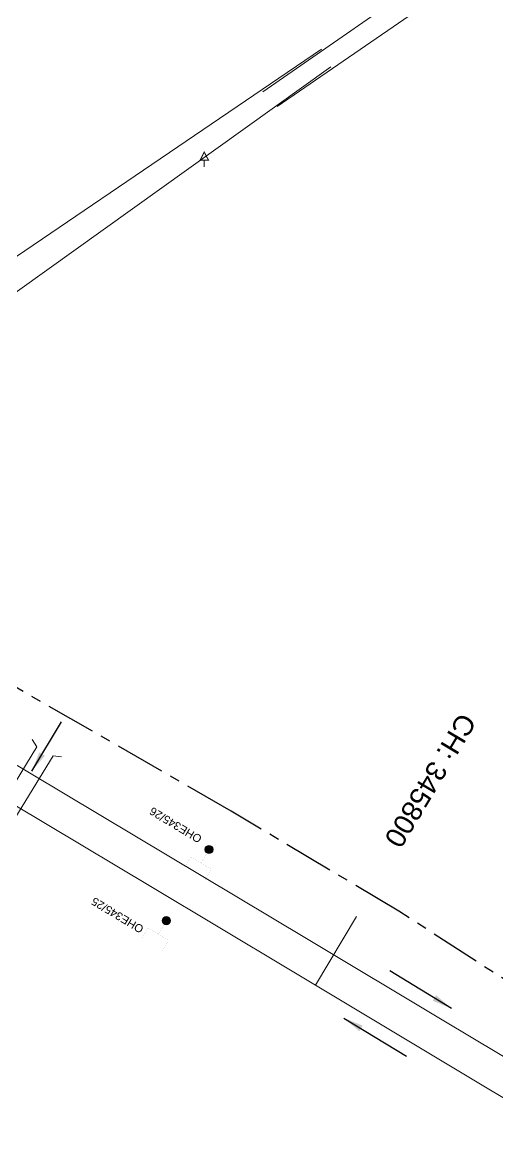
# Model space of a CAD drawing. Header units: metres. Extents: x 593168 to 611286, y 3401475 to 3412398.
# Drawn here: x 606250.2 to 606309.5, y 3404481.5 to 3404621.4 of the extents above; entities that cross this region are included whole.
import ezdxf

# ---------------------------------------------------------------- set-up
doc = ezdxf.new("R2010")
doc.units = ezdxf.units.M
doc.header["$MEASUREMENT"] = 0
doc.linetypes.add('CENTER', pattern=[2, 1.25, -0.25, 0.25, -0.25])
for name, color, linetype, lineweight in [('CANAL BOTTOM', 5, 'Continuous', 0), ('Existing IR Chainage', 7, 'Continuous', 0), ('Existing IR Track', 143, 'Continuous', 0), ('OHE MAST', 8, 'Continuous', 0), ('OHE MAST TEXT', 8, 'Continuous', 0), ('PROPOSED DFCC TRACK', 1, 'Continuous', 0), ('Sign Board', 251, 'Continuous', 0), ('Subroad Edge', 34, 'Continuous', 0)]:
    doc.layers.add(name, color=color, linetype=linetype, lineweight=lineweight)
doc.layers.add('Existing Railway Boundary', color=7, linetype='CENTER')
doc.styles.get("Standard").update_dxf_attribs({"font": 'arial_0.ttf'})
doc.styles.add('Style-Arial', font='arial_0.ttf')
doc.dimstyles.new('ISO-25', dxfattribs={"dimtxt": 2.5, "dimasz": 2.5, "dimexe": 1.25, "dimexo": 0.625, "dimtad": 1, "dimtxsty": 'Standard', "dimcen": 2.5, "dimadec": 0, "dimazin": 0, "dimtfac": 1, "dimtmove": 0, "dimatfit": 3, "dimfxl": 1, "dimarcsym": 0})

# ---------------------------------------------------------------- blocks, each defined once
blk = doc.blocks.new('TSB')
at = {"const_width": 0.132}
blk.add_lwpolyline([(-0.51, 0.84), (0.54, 0.84), (0, 1.85)], close=True, dxfattribs=at)
at = {"const_width": 0.142}
blk.add_lwpolyline([(0, 0.84), (0, 0)], dxfattribs=at)
blk = doc.blocks.new('OHE MAST')
h = blk.add_hatch(color=256)
h.dxf.hatch_style = 1
edge = h.paths.add_edge_path()
edge.add_arc((0, 0), 0.514, 0, 360)
at = {"const_width": 0.01}
for points in [[(1.5, 3.5), (1.5, 2), (-1.5, 2), (-1.5, 3.5)], [(0, 2), (0, 0)]]:
    blk.add_lwpolyline(points, dxfattribs=at)
blk.add_circle((0, 0), 0.514)

msp = doc.modelspace()

# ---------------------------------------------------------------- linework, layer by layer
at = {"layer": 'Existing IR Chainage', "color": 7, "linetype": 'Continuous', "lineweight": 13, "flags": 128}
msp.add_lwpolyline([(606291.9253, 3404509.7464), (606286.7889, 3404501.1663)], dxfattribs=at)
at = {"layer": 'Existing IR Track', "flags": 128}
for points in [[(606319.9209, 3404486.5086), (606302.8121, 3404496.7421), (606285.6758, 3404506.9921), (606268.451, 3404517.2862), (606251.2429, 3404527.5703), (606233.7089, 3404538.0434), (606216.1753, 3404548.5162), (606196.6111, 3404560.2377), (606177.111, 3404571.9207), (606159.8211, 3404582.2719), (606142.472, 3404592.6587), (606122.9621, 3404604.3422), (606109.0841, 3404612.6466), (606092.2884, 3404622.7089), (606075.5006, 3404632.7664), (606057.3755, 3404643.6089), (606039.3309, 3404654.4032), (606019.8737, 3404666.0606), (606000.4364, 3404677.706), (605980.7726, 3404689.4671), (605961.0814, 3404701.2445)], [(606317.9222, 3404482.5284), (606300.5375, 3404492.9357), (606283.4596, 3404503.1594), (606266.1874, 3404513.4971), (606248.9993, 3404523.7845), (606231.4916, 3404534.2616), (606213.9841, 3404544.7385), (606194.3602, 3404556.4804), (606175.1483, 3404567.9758), (606157.5582, 3404578.4952), (606140.0407, 3404588.9712), (606120.6873, 3404600.5446), (606106.6718, 3404608.9259), (606089.9974, 3404618.8871), (606076.1382, 3404627.1667), (606055.0694, 3404639.7588), (606036.8369, 3404650.6561), (606017.5517, 3404662.1862), (605998.2506, 3404673.7258), (605978.4355, 3404685.5651), (605958.9426, 3404697.2118)]]:
    msp.add_lwpolyline(points, dxfattribs=at)
at = {"layer": 'Existing Railway Boundary', "ltscale": 5}
msp.add_lwpolyline([(606848.438, 3404180.3848), (606638.9131, 3404306.0748), (606606.0408, 3404325.6718), (606562.5634, 3404350.3059), (606482.6553, 3404400.5033), (606440.6404, 3404426.8266), (606340.4529, 3404482.426), (606297.1799, 3404510.4319), (606276.2582, 3404522.8992), (606232.5979, 3404548.0483), (606232.5409, 3404548.294), (606158.8351, 3404591.7532), (606096.7448, 3404628.7817), (606034.9065, 3404665.7185), (605992.5296, 3404692.0896), (605873.4399, 3404765.0797), (605830.0802, 3404788.14), (605815.1712, 3404797.4287), (605770.8509, 3404825.609), (605693.0181, 3404873.5817), (605649.4918, 3404897.9326), (605605.2802, 3404925.7801)], dxfattribs=at)
at = {"layer": 'PROPOSED DFCC TRACK', "color": 7, "linetype": 'Continuous', "flags": 128}
for points in [[(606245.1403, 3404521.8625), (606246.3764, 3404521.8462), (606251.9639, 3404530.9653), (606251.385, 3404531.8443)], [(606248.9973, 3404519.593), (606248.4217, 3404520.687), (606254.0091, 3404529.8061), (606255.0552, 3404529.6894)]]:
    msp.add_lwpolyline(points, dxfattribs=at)
at = {"layer": 'Subroad Edge'}
for points in [[(606280.2158, 3404612.7441, 262.987), (606303.1655, 3404628.7245, 262.8627)], [(606281.9913, 3404610.9198, 263.009), (606304.7266, 3404626.5729, 262.8543)], [(606087.7735, 3404464.9516, 262.7231), (606116.9286, 3404488.5508, 262.6841), (606142.9182, 3404510.7738, 262.9131), (606152.8448, 3404518.2406, 262.8941), (606180.5544, 3404536.4471, 263.6598), (606196.0101, 3404547.3451, 264.0867), (606198.7616, 3404550.4371, 264.1077), (606203.7086, 3404558.0457, 264.3296), (606206.6552, 3404563.1086, 264.1947), (606208.2949, 3404567.2002, 264.1477), (606211.4813, 3404567.1563, 264.2917), (606214.2419, 3404568.5695, 264.2987), (606232.481, 3404580.6988, 263.278), (606287.5543, 3404618.106, 262.995)], [(606090.0286, 3404462.153, 262.7221), (606118.5254, 3404486.5041, 262.7611), (606144.8342, 3404508.468, 262.7901), (606154.4806, 3404515.9285, 262.8391), (606182.7118, 3404534.0339, 263.6588), (606200.071, 3404544.4361, 264.0897), (606203.3708, 3404548.0263, 263.9887), (606207.9832, 3404554.8953, 264.2707), (606217.1882, 3404565.5369, 264.2687), (606235.418, 3404577.8046, 263.207), (606288.6903, 3404615.8641, 263)]]:
    msp.add_polyline3d(points, dxfattribs=at)

# ---------------------------------------------------------------- block references
at = {"layer": 'OHE MAST', "rotation": 149.0208306544456}
for p in [(606273.4764, 3404518.1257), (606268.1518, 3404509.2278)]:
    msp.add_blockref('OHE MAST', p, dxfattribs=at)
at = {"layer": 'Sign Board', "xscale": 0.9997078269963039, "yscale": 0.9997078269963039, "zscale": 0.9997078269963039}
msp.add_blockref('TSB', (606272.8739, 3404603.384, 263.07), dxfattribs=at)

# ---------------------------------------------------------------- texts
at = {"layer": 'Existing IR Chainage', "color": 7, "lineweight": 0, "insert": (606296.3468, 3404518.7544), "char_height": 2.5, "attachment_point": 6, "rotation": 239.093195, "line_spacing_factor": 0.60036, "style": 'Style-Arial'}
msp.add_mtext('CH: 345800', dxfattribs=at)
at = {"layer": 'OHE MAST TEXT'}
for s, p in [('OHE345/26', (606272.691, 3404519.719, 263.78)), ('OHE345/25', (606265.4238, 3404508.4537, 265.857))]:
    msp.add_text(s, height=1, rotation=149, dxfattribs=at).set_placement(p)

# ---------------------------------------------------------------- leaders
at = {"layer": 'CANAL BOTTOM'}
msp.add_leader([(606251.3338, 3404527.9132, 0.0288), (606255.0374, 3404534.064, 0.0288)], dimstyle='ISO-25', override={"dimtxt": 3, "dimasz": 2.5, "dimgap": 0.625, "dimtad": 0, "dimdec": 3, "dimzin": 2, "dimtdec": 3}, dxfattribs=at)
at = {"layer": 'Existing IR Track', "color": 7, "lineweight": -3}
for points in [[(606303.7724, 3404498.272), (606296.0909, 3404502.9869)], [(606290.3359, 3404497.0666), (606298.1738, 3404492.3082)]]:
    msp.add_leader(points, dimstyle='ISO-25', override={"dimtxt": 3, "dimasz": 2.5, "dimtad": 0, "dimdec": 3, "dimzin": 2, "dimtdec": 3}, dxfattribs=at)

doc.saveas('drawing.dxf')
